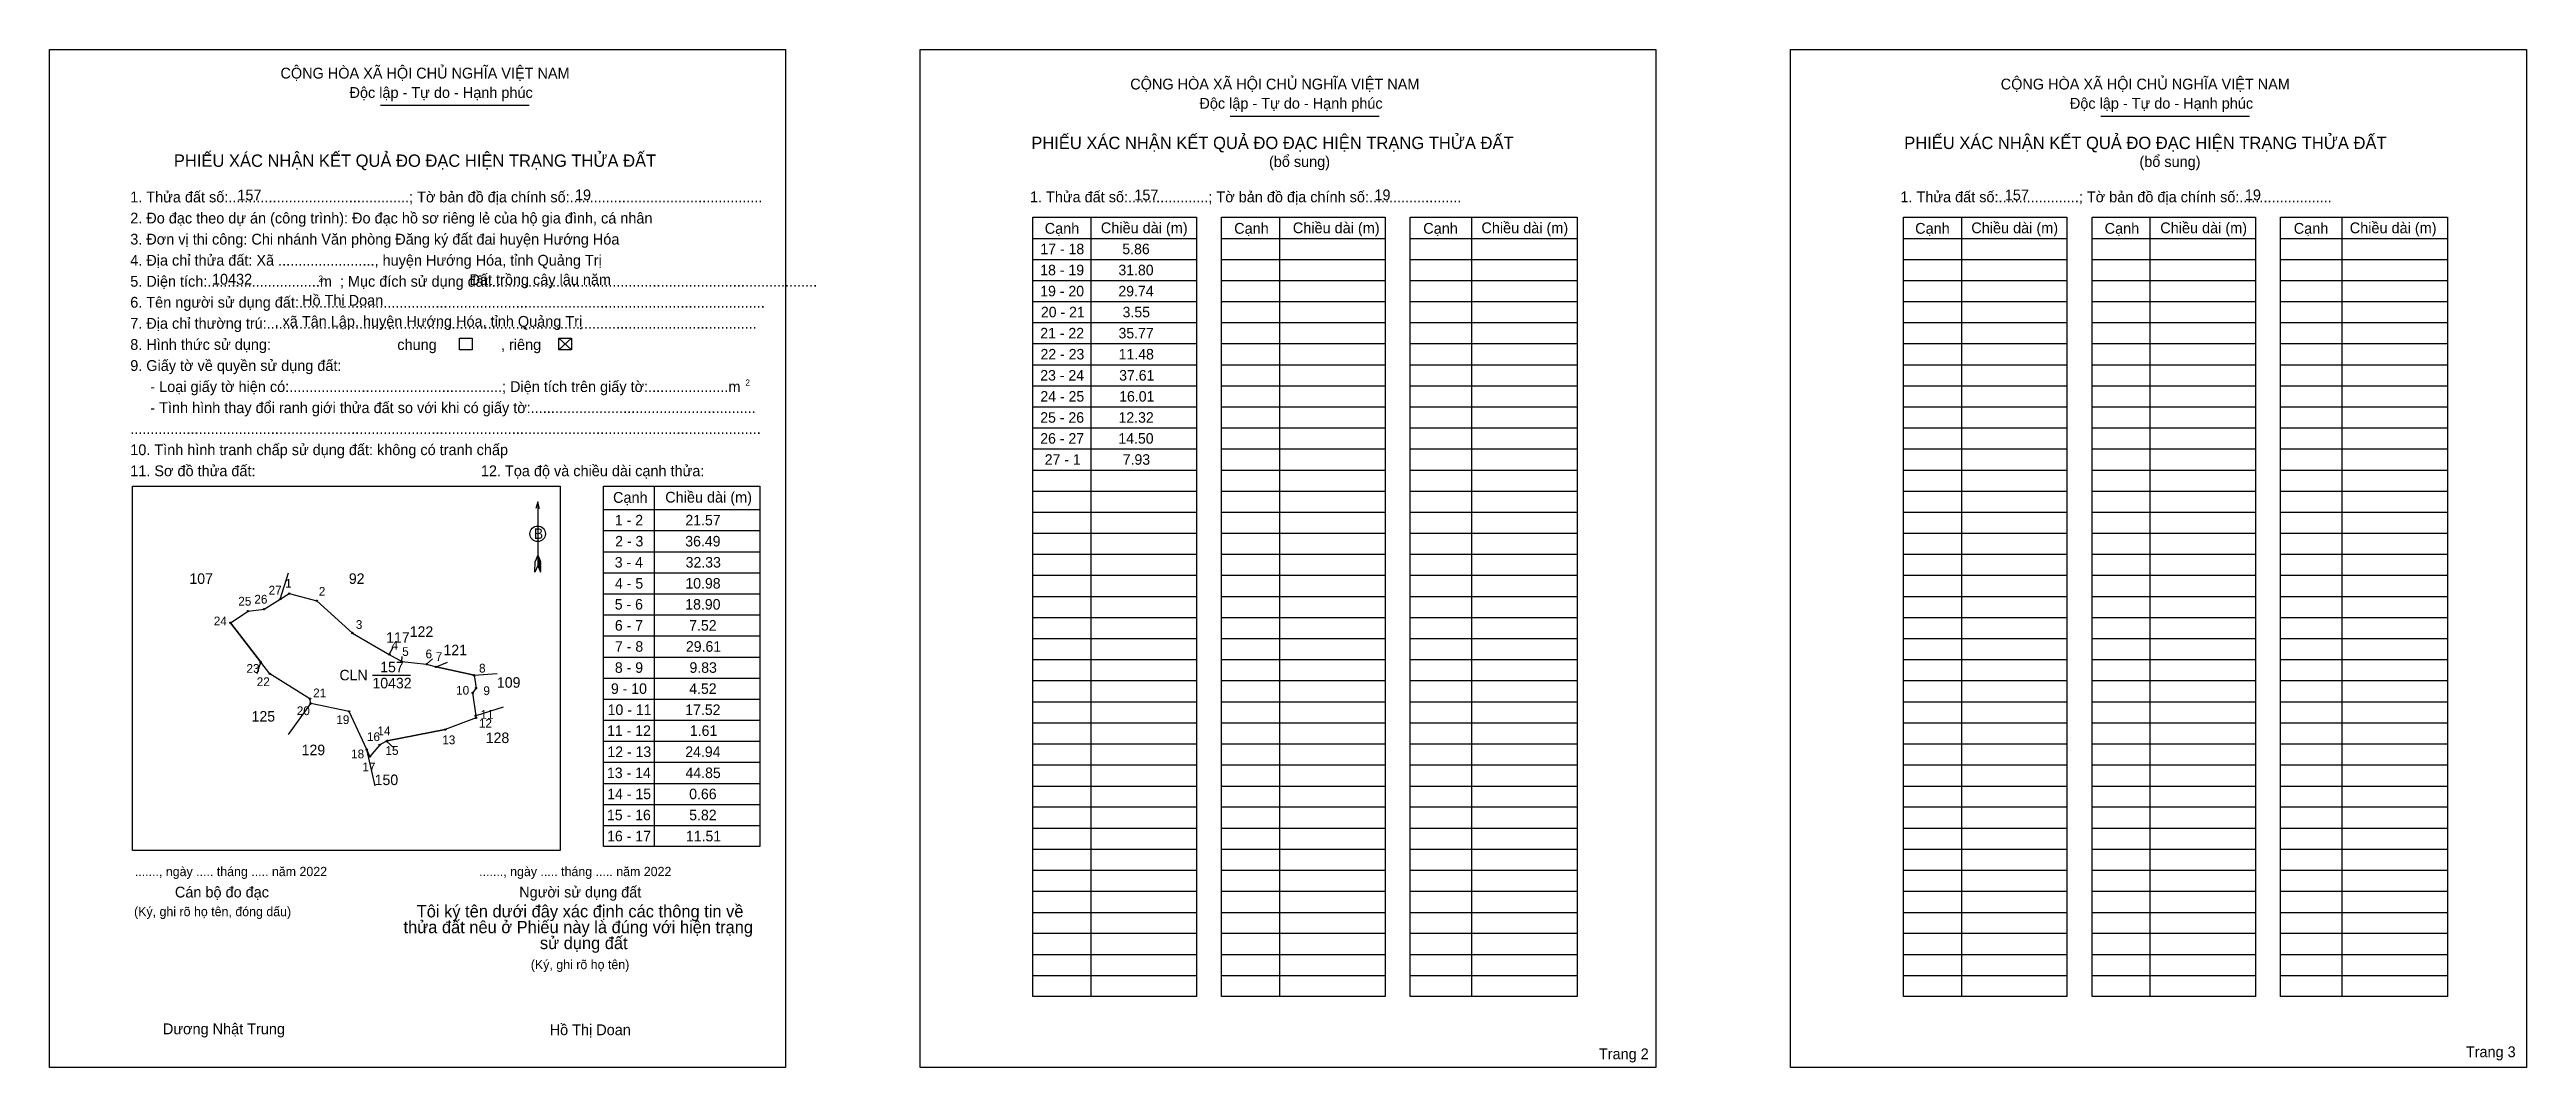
# Model space of a CAD drawing. Extents: x 545454 to 547333, y 1835120 to 1835892.
import ezdxf

# ---------------------------------------------------------------- set-up
doc = ezdxf.new("R2010")
doc.units = 0
for name, color, linetype in [('Level 1', 7, 'Continuous'), ('Level 10', 7, 'Continuous'), ('Level 11', 7, 'Continuous'), ('Level 13', 7, 'Continuous'), ('Level 2', 7, 'Continuous'), ('Level 25', 7, 'Continuous'), ('Level 48', 7, 'Continuous'), ('Level 50', 7, 'Continuous'), ('Level 52', 7, 'Continuous'), ('Level 55', 7, 'Continuous'), ('Level 6', 7, 'Continuous'), ('Level 9', 7, 'Continuous')]:
    doc.layers.add(name, color=color, linetype=linetype)

msp = doc.modelspace()

# ---------------------------------------------------------------- linework, layer by layer
at = {"layer": 'Level 1'}
for p, q in [((545453.8, 1835892.2), (545453.8, 1835892.2)), ((546114.4, 1835892.2), (546114.4, 1835892.2)), ((545704.9, 1835849.9), (545817.8, 1835849.9)), ((546349.8, 1835841.7), (546462.8, 1835841.7)), ((547010.4, 1835841.7), (547123.4, 1835841.7)), ((546244.1, 1835764.9), (546244.1, 1835173.5)), ((546387.1, 1835764.9), (546387.1, 1835173.5)), ((546532.9, 1835764.9), (546532.9, 1835173.5)), ((546904.7, 1835764.9), (546904.7, 1835173.5)), ((547047.8, 1835764.9), (547047.8, 1835173.5)), ((547193.5, 1835764.9), (547193.5, 1835173.5)), ((546200.1, 1835748.9), (546324.2, 1835748.9)), ((546343.2, 1835748.9), (546467.3, 1835748.9)), ((546486.3, 1835748.9), (546613.1, 1835748.9)), ((546860.7, 1835748.9), (546984.8, 1835748.9)), ((547003.8, 1835748.9), (547127.9, 1835748.9)), ((547146.9, 1835748.9), (547273.7, 1835748.9)), ((546200.1, 1835732.9), (546324.2, 1835732.9)), ((546343.2, 1835732.9), (546467.3, 1835732.9)), ((546486.3, 1835732.9), (546613.1, 1835732.9)), ((546860.7, 1835732.9), (546984.8, 1835732.9)), ((547003.8, 1835732.9), (547127.9, 1835732.9)), ((547146.9, 1835732.9), (547273.7, 1835732.9)), ((546200.1, 1835716.9), (546324.2, 1835716.9)), ((546343.2, 1835716.9), (546467.3, 1835716.9)), ((546486.3, 1835716.9), (546613.1, 1835716.9)), ((546860.7, 1835716.9), (546984.8, 1835716.9)), ((547003.8, 1835716.9), (547127.9, 1835716.9)), ((547146.9, 1835716.9), (547273.7, 1835716.9)), ((546200.1, 1835700.9), (546324.2, 1835700.9)), ((546343.2, 1835700.9), (546467.3, 1835700.9)), ((546486.3, 1835700.9), (546613.1, 1835700.9)), ((546860.7, 1835700.9), (546984.8, 1835700.9)), ((547003.8, 1835700.9), (547127.9, 1835700.9)), ((547146.9, 1835700.9), (547273.7, 1835700.9)), ((545840.2, 1835673.1), (545849.8, 1835664.2)), ((545840.2, 1835664.2), (545849.8, 1835673.1)), ((546200.1, 1835685), (546324.2, 1835685)), ((546200.1, 1835669), (546324.2, 1835669)), ((546343.2, 1835685), (546467.3, 1835685)), ((546343.2, 1835669), (546467.3, 1835669)), ((546486.3, 1835685), (546613.1, 1835685)), ((546486.3, 1835669), (546613.1, 1835669)), ((546860.7, 1835685), (546984.8, 1835685)), ((546860.7, 1835669), (546984.8, 1835669)), ((547003.8, 1835685), (547127.9, 1835685)), ((547003.8, 1835669), (547127.9, 1835669)), ((547146.9, 1835685), (547273.7, 1835685)), ((547146.9, 1835669), (547273.7, 1835669)), ((546200.1, 1835653), (546324.2, 1835653)), ((546343.2, 1835653), (546467.3, 1835653)), ((546486.3, 1835653), (546613.1, 1835653)), ((546860.7, 1835653), (546984.8, 1835653)), ((547003.8, 1835653), (547127.9, 1835653)), ((547146.9, 1835653), (547273.7, 1835653)), ((546200.1, 1835637), (546324.2, 1835637)), ((546343.2, 1835637), (546467.3, 1835637)), ((546486.3, 1835637), (546613.1, 1835637)), ((546860.7, 1835637), (546984.8, 1835637)), ((547003.8, 1835637), (547127.9, 1835637)), ((547146.9, 1835637), (547273.7, 1835637)), ((546200.1, 1835621), (546324.2, 1835621)), ((546343.2, 1835621), (546467.3, 1835621)), ((546486.3, 1835621), (546613.1, 1835621)), ((546860.7, 1835621), (546984.8, 1835621)), ((547003.8, 1835621), (547127.9, 1835621)), ((547146.9, 1835621), (547273.7, 1835621)), ((546200.1, 1835605.1), (546324.2, 1835605.1)), ((546343.2, 1835605.1), (546467.3, 1835605.1)), ((546486.3, 1835605.1), (546613.1, 1835605.1)), ((546860.7, 1835605.1), (546984.8, 1835605.1)), ((547003.8, 1835605.1), (547127.9, 1835605.1)), ((547146.9, 1835605.1), (547273.7, 1835605.1)), ((546200.1, 1835589.1), (546324.2, 1835589.1)), ((546200.1, 1835573.1), (546324.2, 1835573.1)), ((546343.2, 1835589.1), (546467.3, 1835589.1)), ((546343.2, 1835573.1), (546467.3, 1835573.1)), ((546486.3, 1835589.1), (546613.1, 1835589.1)), ((546486.3, 1835573.1), (546613.1, 1835573.1)), ((546860.7, 1835589.1), (546984.8, 1835589.1)), ((546860.7, 1835573.1), (546984.8, 1835573.1)), ((547003.8, 1835589.1), (547127.9, 1835589.1)), ((547003.8, 1835573.1), (547127.9, 1835573.1)), ((547146.9, 1835589.1), (547273.7, 1835589.1)), ((547146.9, 1835573.1), (547273.7, 1835573.1)), ((545516.7, 1835560.9), (545516.7, 1835560.9)), ((545912.5, 1835560.9), (545912.5, 1835287.4)), ((546200.1, 1835557.1), (546324.2, 1835557.1)), ((546343.2, 1835557.1), (546467.3, 1835557.1)), ((546486.3, 1835557.1), (546613.1, 1835557.1)), ((546860.7, 1835557.1), (546984.8, 1835557.1)), ((547003.8, 1835557.1), (547127.9, 1835557.1)), ((547146.9, 1835557.1), (547273.7, 1835557.1)), ((545824.2, 1835548.9), (545824.2, 1835500.6)), ((545874.2, 1835543.1), (545992.7, 1835543.1)), ((546200.1, 1835541.1), (546324.2, 1835541.1)), ((546343.2, 1835541.1), (546467.3, 1835541.1)), ((546486.3, 1835541.1), (546613.1, 1835541.1)), ((546860.7, 1835541.1), (546984.8, 1835541.1)), ((547003.8, 1835541.1), (547127.9, 1835541.1)), ((547146.9, 1835541.1), (547273.7, 1835541.1)), ((545874.2, 1835527.1), (545992.7, 1835527.1)), ((546200.1, 1835525.1), (546324.2, 1835525.1)), ((546343.2, 1835525.1), (546467.3, 1835525.1)), ((546486.3, 1835525.1), (546613.1, 1835525.1)), ((546860.7, 1835525.1), (546984.8, 1835525.1)), ((547003.8, 1835525.1), (547127.9, 1835525.1)), ((547146.9, 1835525.1), (547273.7, 1835525.1)), ((545822.1, 1835495.6), (545822.2, 1835503.6)), ((545824.2, 1835500.6), (545822.1, 1835495.6)), ((545824.2, 1835508.5), (545822.2, 1835503.6)), ((545824.2, 1835508.5), (545826.3, 1835503.6)), ((545824.2, 1835507.9), (545826.3, 1835502.9)), ((545824.2, 1835507.2), (545826.3, 1835502.2)), ((545824.2, 1835506.5), (545826.3, 1835501.5)), ((545824.2, 1835505.7), (545826.3, 1835500.8)), ((545824.2, 1835505.1), (545826.3, 1835500)), ((545824.2, 1835504.4), (545826.3, 1835499.3)), ((545824.2, 1835503.7), (545826.3, 1835498.6)), ((545824.2, 1835503), (545826.3, 1835497.9)), ((545824.2, 1835502.3), (545826.3, 1835497.2)), ((545824.2, 1835501.6), (545826.3, 1835496.5)), ((545824.2, 1835500.6), (545826.3, 1835495.6)), ((545826.3, 1835495.6), (545826.3, 1835503.6)), ((545874.2, 1835511.1), (545992.7, 1835511.1)), ((546200.1, 1835509.2), (546324.2, 1835509.2)), ((546343.2, 1835509.2), (546467.3, 1835509.2)), ((546486.3, 1835509.2), (546613.1, 1835509.2)), ((546860.7, 1835509.2), (546984.8, 1835509.2)), ((547003.8, 1835509.2), (547127.9, 1835509.2)), ((547146.9, 1835509.2), (547273.7, 1835509.2)), ((545874.2, 1835495.1), (545992.7, 1835495.1)), ((545874.2, 1835479.2), (545992.7, 1835479.2)), ((546200.1, 1835493.2), (546324.2, 1835493.2)), ((546343.2, 1835493.2), (546467.3, 1835493.2)), ((546486.3, 1835493.2), (546613.1, 1835493.2)), ((546860.7, 1835493.2), (546984.8, 1835493.2)), ((547003.8, 1835493.2), (547127.9, 1835493.2)), ((547146.9, 1835493.2), (547273.7, 1835493.2)), ((545874.2, 1835463.2), (545992.7, 1835463.2)), ((546200.1, 1835477.2), (546324.2, 1835477.2)), ((546200.1, 1835461.2), (546324.2, 1835461.2)), ((546343.2, 1835477.2), (546467.3, 1835477.2)), ((546343.2, 1835461.2), (546467.3, 1835461.2)), ((546486.3, 1835477.2), (546613.1, 1835477.2)), ((546486.3, 1835461.2), (546613.1, 1835461.2)), ((546860.7, 1835477.2), (546984.8, 1835477.2)), ((546860.7, 1835461.2), (546984.8, 1835461.2)), ((547003.8, 1835477.2), (547127.9, 1835477.2)), ((547003.8, 1835461.2), (547127.9, 1835461.2)), ((547146.9, 1835477.2), (547273.7, 1835477.2)), ((547146.9, 1835461.2), (547273.7, 1835461.2)), ((545874.2, 1835447.2), (545992.7, 1835447.2)), ((546200.1, 1835445.2), (546324.2, 1835445.2)), ((546343.2, 1835445.2), (546467.3, 1835445.2)), ((546486.3, 1835445.2), (546613.1, 1835445.2)), ((546860.7, 1835445.2), (546984.8, 1835445.2)), ((547003.8, 1835445.2), (547127.9, 1835445.2)), ((547146.9, 1835445.2), (547273.7, 1835445.2)), ((545874.2, 1835431.2), (545992.7, 1835431.2)), ((546200.1, 1835429.2), (546324.2, 1835429.2)), ((546343.2, 1835429.2), (546467.3, 1835429.2)), ((546486.3, 1835429.2), (546613.1, 1835429.2)), ((546860.7, 1835429.2), (546984.8, 1835429.2)), ((547003.8, 1835429.2), (547127.9, 1835429.2)), ((547146.9, 1835429.2), (547273.7, 1835429.2)), ((545874.2, 1835415.2), (545992.7, 1835415.2)), ((546200.1, 1835413.3), (546324.2, 1835413.3)), ((546343.2, 1835413.3), (546467.3, 1835413.3)), ((546486.3, 1835413.3), (546613.1, 1835413.3)), ((546860.7, 1835413.3), (546984.8, 1835413.3)), ((547003.8, 1835413.3), (547127.9, 1835413.3)), ((547146.9, 1835413.3), (547273.7, 1835413.3)), ((545874.2, 1835399.2), (545992.7, 1835399.2)), ((546200.1, 1835397.3), (546324.2, 1835397.3)), ((546343.2, 1835397.3), (546467.3, 1835397.3)), ((546486.3, 1835397.3), (546613.1, 1835397.3)), ((546860.7, 1835397.3), (546984.8, 1835397.3)), ((547003.8, 1835397.3), (547127.9, 1835397.3)), ((547146.9, 1835397.3), (547273.7, 1835397.3)), ((545874.2, 1835383.3), (545992.7, 1835383.3)), ((545874.2, 1835367.3), (545992.7, 1835367.3)), ((546200.1, 1835381.3), (546324.2, 1835381.3)), ((546343.2, 1835381.3), (546467.3, 1835381.3)), ((546486.3, 1835381.3), (546613.1, 1835381.3)), ((546860.7, 1835381.3), (546984.8, 1835381.3)), ((547003.8, 1835381.3), (547127.9, 1835381.3)), ((547146.9, 1835381.3), (547273.7, 1835381.3)), ((545874.2, 1835351.3), (545992.7, 1835351.3)), ((546200.1, 1835365.3), (546324.2, 1835365.3)), ((546200.1, 1835349.3), (546324.2, 1835349.3)), ((546343.2, 1835365.3), (546467.3, 1835365.3)), ((546343.2, 1835349.3), (546467.3, 1835349.3)), ((546486.3, 1835365.3), (546613.1, 1835365.3)), ((546486.3, 1835349.3), (546613.1, 1835349.3)), ((546860.7, 1835365.3), (546984.8, 1835365.3)), ((546860.7, 1835349.3), (546984.8, 1835349.3)), ((547003.8, 1835365.3), (547127.9, 1835365.3)), ((547003.8, 1835349.3), (547127.9, 1835349.3)), ((547146.9, 1835365.3), (547273.7, 1835365.3)), ((547146.9, 1835349.3), (547273.7, 1835349.3)), ((545874.2, 1835335.3), (545992.7, 1835335.3)), ((546200.1, 1835333.3), (546324.2, 1835333.3)), ((546343.2, 1835333.3), (546467.3, 1835333.3)), ((546486.3, 1835333.3), (546613.1, 1835333.3)), ((546860.7, 1835333.3), (546984.8, 1835333.3)), ((547003.8, 1835333.3), (547127.9, 1835333.3)), ((547146.9, 1835333.3), (547273.7, 1835333.3)), ((545874.2, 1835319.3), (545992.7, 1835319.3)), ((546200.1, 1835317.4), (546324.2, 1835317.4)), ((546343.2, 1835317.4), (546467.3, 1835317.4)), ((546486.3, 1835317.4), (546613.1, 1835317.4)), ((546860.7, 1835317.4), (546984.8, 1835317.4)), ((547003.8, 1835317.4), (547127.9, 1835317.4)), ((547146.9, 1835317.4), (547273.7, 1835317.4)), ((545874.2, 1835303.3), (545992.7, 1835303.3)), ((546200.1, 1835301.4), (546324.2, 1835301.4)), ((546343.2, 1835301.4), (546467.3, 1835301.4)), ((546486.3, 1835301.4), (546613.1, 1835301.4)), ((546860.7, 1835301.4), (546984.8, 1835301.4)), ((547003.8, 1835301.4), (547127.9, 1835301.4)), ((547146.9, 1835301.4), (547273.7, 1835301.4)), ((545841.3, 1835284.3), (545841.3, 1835284.3)), ((546200.1, 1835285.4), (546324.2, 1835285.4)), ((546343.2, 1835285.4), (546467.3, 1835285.4)), ((546486.3, 1835285.4), (546613.1, 1835285.4)), ((546860.7, 1835285.4), (546984.8, 1835285.4)), ((547003.8, 1835285.4), (547127.9, 1835285.4)), ((547146.9, 1835285.4), (547273.7, 1835285.4)), ((546200.1, 1835269.4), (546324.2, 1835269.4)), ((546200.1, 1835253.4), (546324.2, 1835253.4)), ((546343.2, 1835269.4), (546467.3, 1835269.4)), ((546343.2, 1835253.4), (546467.3, 1835253.4)), ((546486.3, 1835269.4), (546613.1, 1835269.4)), ((546486.3, 1835253.4), (546613.1, 1835253.4)), ((546860.7, 1835269.4), (546984.8, 1835269.4)), ((546860.7, 1835253.4), (546984.8, 1835253.4)), ((547003.8, 1835269.4), (547127.9, 1835269.4)), ((547003.8, 1835253.4), (547127.9, 1835253.4)), ((547146.9, 1835269.4), (547273.7, 1835269.4)), ((547146.9, 1835253.4), (547273.7, 1835253.4)), ((546200.1, 1835237.4), (546324.2, 1835237.4)), ((546343.2, 1835237.4), (546467.3, 1835237.4)), ((546486.3, 1835237.4), (546613.1, 1835237.4)), ((546860.7, 1835237.4), (546984.8, 1835237.4)), ((547003.8, 1835237.4), (547127.9, 1835237.4)), ((547146.9, 1835237.4), (547273.7, 1835237.4)), ((546200.1, 1835221.5), (546324.2, 1835221.5)), ((546343.2, 1835221.5), (546467.3, 1835221.5)), ((546486.3, 1835221.5), (546613.1, 1835221.5)), ((546860.7, 1835221.5), (546984.8, 1835221.5)), ((547003.8, 1835221.5), (547127.9, 1835221.5)), ((547146.9, 1835221.5), (547273.7, 1835221.5)), ((546200.1, 1835205.5), (546324.2, 1835205.5)), ((546343.2, 1835205.5), (546467.3, 1835205.5)), ((546486.3, 1835205.5), (546613.1, 1835205.5)), ((546860.7, 1835205.5), (546984.8, 1835205.5)), ((547003.8, 1835205.5), (547127.9, 1835205.5)), ((547146.9, 1835205.5), (547273.7, 1835205.5)), ((546200.1, 1835189.5), (546324.2, 1835189.5)), ((546343.2, 1835189.5), (546467.3, 1835189.5)), ((546486.3, 1835189.5), (546613.1, 1835189.5)), ((546860.7, 1835189.5), (546984.8, 1835189.5)), ((547003.8, 1835189.5), (547127.9, 1835189.5)), ((547146.9, 1835189.5), (547273.7, 1835189.5)), ((546012.3, 1835119.7), (546012.3, 1835119.7)), ((546672.9, 1835119.7), (546672.9, 1835119.7))]:
    msp.add_line(p, q, dxfattribs=at)
for points in [[(546200.1, 1835764.9), (546324.2, 1835764.9), (546324.2, 1835173.5), (546200.1, 1835173.5)], [(546343.2, 1835764.9), (546467.3, 1835764.9), (546467.3, 1835173.5), (546343.2, 1835173.5)], [(546486.3, 1835764.9), (546613.1, 1835764.9), (546613.1, 1835173.5), (546486.3, 1835173.5)], [(546860.7, 1835764.9), (546984.8, 1835764.9), (546984.8, 1835173.5), (546860.7, 1835173.5)], [(547003.8, 1835764.9), (547127.9, 1835764.9), (547127.9, 1835173.5), (547003.8, 1835173.5)], [(547146.9, 1835764.9), (547273.7, 1835764.9), (547273.7, 1835173.5), (547146.9, 1835173.5)], [(545516.7, 1835560.9), (545841.3, 1835560.9), (545841.3, 1835284.3), (545516.7, 1835284.3)], [(545874.2, 1835560.9), (545992.7, 1835560.9), (545992.7, 1835287.4), (545874.2, 1835287.4)]]:
    msp.add_lwpolyline(points, close=True, dxfattribs=at)
msp.add_lwpolyline([(545825.6, 1835543.8), (545824.2, 1835548.9), (545822.8, 1835543.8)], dxfattribs=at)
msp.add_circle((545824.2, 1835524.7), 5.9, dxfattribs=at)
at = {"layer": 'Level 10'}
msp.add_lwpolyline([(545604.4, 1835466), (545616.6, 1835467.5), (545628.9, 1835475.1), (545635.7, 1835479.3), (545656.6, 1835473.9), (545683.6, 1835449.4), (545711.6, 1835433.2), (545721.1, 1835427.7), (545739.9, 1835425.7), (545747.1, 1835423.7), (545776, 1835417.3), (545777.5, 1835407.6), (545774.8, 1835403.9), (545777.2, 1835386.6), (545777.4, 1835385), (545754.1, 1835376.1), (545710.1, 1835367.6), (545709.5, 1835367.3), (545704.3, 1835364.5), (545696.9, 1835355.7), (545694.5, 1835361), (545681.1, 1835389.9), (545652, 1835396), (545651.4, 1835399.5), (545621, 1835418.4), (545614, 1835427.4), (545591, 1835457.2)], close=True, dxfattribs=at)
at = {"layer": 'Level 11'}
for centre in [(545635.7, 1835479.3), (545604.4, 1835466), (545604.4, 1835466), (545616.6, 1835467.5), (545628.9, 1835475.1), (545656.6, 1835473.9), (545591, 1835457.2), (545683.6, 1835449.4), (545614, 1835427.4), (545711.6, 1835433.2), (545721.1, 1835427.7), (545739.9, 1835425.7), (545747.1, 1835423.7), (545621, 1835418.4), (545774.8, 1835403.9), (545776, 1835417.3), (545777.5, 1835407.6), (545651.4, 1835399.5), (545652, 1835396), (545681.1, 1835389.9), (545777.2, 1835386.6), (545777.4, 1835385), (545709.5, 1835367.3), (545710.1, 1835367.6), (545754.1, 1835376.1), (545694.5, 1835361), (545696.9, 1835355.7), (545704.3, 1835364.5)]:
    msp.add_circle(centre, 0.533, dxfattribs=at)
at = {"layer": 'Level 2'}
for points in [[(545453.8, 1835892.2), (546012.3, 1835892.2), (546012.3, 1835119.7), (545453.8, 1835119.7)], [(546114.4, 1835892.2), (546672.9, 1835892.2), (546672.9, 1835119.7), (546114.4, 1835119.7)], [(546775, 1835892.2), (547333.5, 1835892.2), (547333.5, 1835119.7), (546775, 1835119.7)]]:
    msp.add_lwpolyline(points, close=True, dxfattribs=at)
at = {"layer": 'Level 25'}
for p, q in [((545591, 1835457.2), (545614, 1835427.4)), ((545776, 1835417.3), (545747.1, 1835423.7)), ((545709, 1835367.7), (545709.5, 1835367.3)), ((545710.1, 1835367.6), (545754.1, 1835376.1))]:
    msp.add_line(p, q, dxfattribs=at)
at = {"layer": 'Level 50'}
for points in [[(545764.8, 1835673.1), (545774.4, 1835673.1), (545774.4, 1835664.2), (545764.8, 1835664.2)], [(545840.2, 1835673.1), (545849.8, 1835673.1), (545849.8, 1835664.2), (545840.2, 1835664.2)]]:
    msp.add_lwpolyline(points, close=True, dxfattribs=at)
at = {"layer": 'Level 9'}
for p, q in [((545628.9, 1835475.1), (545635.2, 1835495.1)), ((545611.3, 1835418.8), (545614, 1835427.4)), ((545711.6, 1835433.2), (545714.6, 1835438.6)), ((545721.1, 1835427.7), (545721.3, 1835431.6)), ((545739.9, 1835425.7), (545744.4, 1835429.8)), ((545747.1, 1835423.7), (545755.7, 1835427.4)), ((545698.8, 1835417.5), (545727.8, 1835417.5)), ((545776, 1835417.3), (545793.4, 1835418.7)), ((545635, 1835372.4), (545652, 1835396)), ((545798.1, 1835393.1), (545777.2, 1835386.6)), ((545709.5, 1835367.3), (545715.2, 1835362)), ((545700.8, 1835333.5), (545694.5, 1835361))]:
    msp.add_line(p, q, dxfattribs=at)

# ---------------------------------------------------------------- texts
at = {"layer": 'Level 1'}
for s, height, p in [('CỘNG HÒA XÃ HỘI CHỦ NGHĨA VIỆT NAM', 8.204, (545629, 1835870.2)), ('Độc lập - Tự do - Hạnh phúc', 8.204, (545681.4, 1835855.5)), ('CỘNG HÒA XÃ HỘI CHỦ NGHĨA VIỆT NAM', 8.204, (546273.9, 1835861.9)), ('Độc lập - Tự do - Hạnh phúc', 8.204, (546326.4, 1835847.3)), ('CỘNG HÒA XÃ HỘI CHỦ NGHĨA VIỆT NAM', 8.204, (546934.5, 1835861.9)), ('Độc lập - Tự do - Hạnh phúc', 8.204, (546987, 1835847.3)), ('PHIẾU XÁC NHẬN KẾT QUẢ ĐO ĐẠC HIỆN TRẠNG THỬA ĐẤT', 9.377, (546198.8, 1835816.7)), ('PHIẾU XÁC NHẬN KẾT QUẢ ĐO ĐẠC HIỆN TRẠNG THỬA ĐẤT', 9.377, (546861.3, 1835816.7)), ('PHIẾU XÁC NHẬN KẾT QUẢ ĐO ĐẠC HIỆN TRẠNG THỬA ĐẤT', 9.377, (545548.1, 1835803.2)), ('(bổ sung)', 8.2, (546379.2, 1835803.1)), ('(bổ sung)', 8.2, (547039.8, 1835803.1)), ('1. Thửa đất số:.............................................; Tờ bản đồ địa chính số:................................................', 8.2042, (545515, 1835776.2)), ('1. Thửa đất số:....................; Tờ bản đồ địa chính số:.......................', 8.204, (546197.8, 1835776.3)), ('1. Thửa đất số:....................; Tờ bản đồ địa chính số:.......................', 8.204, (546858.4, 1835776.3)), ('2. Đo đạc theo dự án (công trình): Đo đạc hồ sơ riêng lẻ của hộ gia đình, cá nhân', 8.204, (545515, 1835760.2)), ('Cạnh', 8.2, (546209, 1835752.4)), ('Chiều dài (m)', 8.204, (546251.6, 1835752.8)), ('Cạnh', 8.2, (546352.8, 1835752.4)), ('Chiều dài (m)', 8.204, (546397.3, 1835752.8)), ('Cạnh', 8.2, (546496.3, 1835752.4)), ('Chiều dài (m)', 8.204, (546540.4, 1835752.8)), ('Cạnh', 8.2, (546869.6, 1835752.4)), ('Chiều dài (m)', 8.204, (546912.2, 1835752.8)), ('Cạnh', 8.2, (547013.4, 1835752.4)), ('Chiều dài (m)', 8.204, (547055.6, 1835752.8)), ('Cạnh', 8.2, (547156.9, 1835752.4)), ('Chiều dài (m)', 8.204, (547199.4, 1835752.8)), ('3. Đơn vị thi công: Chi nhánh Văn phòng Đăng ký đất đai huyện Hướng Hóa', 8.204, (545515, 1835744.2)), ('4. Địa chỉ thửa đất: Xã ........................, huyện Hướng Hóa, tỉnh Quảng Trị', 8.204, (545515, 1835728.2)), ('5. Diện tích:............................m  ; Mục đích sử dụng đất:.................................................................................', 8.2042, (545515, 1835712.2)), ('6. Tên người sử dụng đất:....................................................................................................................', 8.2042, (545515, 1835696.3)), ('2', 4.69, (545657.8, 1835716)), ('7. Địa chỉ thường trú:..........................................................................................................................', 8.2042, (545515, 1835680.3)), ('chung                , riêng', 8.204, (545717.7, 1835664.2)), ('9. Giấy tờ về quyền sử dụng đất:', 8.204, (545515, 1835648.3)), ('     - Loại giấy tờ hiện có:.....................................................; Diện tích trên giấy tờ:....................m', 8.2042, (545515, 1835632.3)), ('2', 4.69, (545981.8, 1835637.1)), ('     - Tình hình thay đổi ranh giới thửa đất so với khi có giấy tờ:........................................................', 8.2042, (545515, 1835616.3)), ('10. Tình hình tranh chấp sử dụng đất: không có tranh chấp', 8.204, (545515, 1835584.4)), ('.............................................................................................................................................................', 8.2042, (545515, 1835600.4)), ('11. Sơ đồ thửa đất:', 8.204, (545515, 1835568.4)), ('12. Tọa độ và chiều dài cạnh thửa:', 8.204, (545781.1, 1835568.4)), ('Cạnh', 8.2, (545881.4, 1835548.2)), ('Chiều dài (m)', 8.204, (545921, 1835548.4)), ('B', 7.99, (545821.3, 1835520.8)), ('......., ngày ..... tháng ..... năm 2022', 7.033, (545518.5, 1835264.9)), ('......., ngày ..... tháng ..... năm 2022', 7.033, (545779.8, 1835264.9)), ('Cán bộ đo đạc', 8.204, (545548.9, 1835248.7)), ('Người sử dụng đất', 8.204, (545810.2, 1835248.7)), ('(Ký, ghi rõ họ tên, đóng dấu)', 7.033, (545517.9, 1835234.5)), ('Tôi ký tên dưới đây xác định các thông tin về', 9.323, (545732.4, 1835233.6)), ('thửa đất nêu ở Phiếu này là đúng với hiện trạng', 9.323, (545722.4, 1835221.6)), ('sử dụng đất', 9.323, (545825.9, 1835209.5)), ('(Ký, ghi rõ họ tên)', 7.033, (545819, 1835194.3)), ('Dương Nhật Trung', 8.204, (545539.8, 1835144.9)), ('Trang 2', 8.2, (546629.6, 1835125.9)), ('Trang 3', 8.2, (547287.5, 1835127.5))]:
    msp.add_text(s, height=height, dxfattribs=at).set_placement(p)
at = {"layer": 'Level 13'}
for s, p in [('157', (545704.7, 1835419.6)), ('CLN', (545673.8, 1835413.5)), ('10432', (545698.8, 1835407.4))]:
    msp.add_text(s, height=7.99, dxfattribs=at).set_placement(p)
at = {"layer": 'Level 48'}
msp.add_text('8. Hình thức sử dụng:', height=8.204, dxfattribs=at).set_placement((545515, 1835664.3))
at = {"layer": 'Level 52'}
for s, p in [('17 - 18', (546205.7, 1835736.9)), ('5.86', (546267.9, 1835736.9)), ('18 - 19', (546205.6, 1835720.9)), ('31.80', (546264.9, 1835720.9)), ('19 - 20', (546205.6, 1835704.9)), ('29.74', (546264.9, 1835704.9)), ('20 - 21', (546206.1, 1835689)), ('3.55', (546268.1, 1835689)), ('21 - 22', (546205.6, 1835673)), ('35.77', (546265, 1835673)), ('23 - 24', (546205.6, 1835641)), ('22 - 23', (546205.8, 1835657)), ('11.48', (546265.1, 1835657)), ('37.61', (546265.5, 1835641)), ('24 - 25', (546205.7, 1835625)), ('16.01', (546265.5, 1835625)), ('25 - 26', (546205.6, 1835609)), ('12.32', (546265, 1835609)), ('26 - 27', (546205.6, 1835593.1)), ('14.50', (546264.9, 1835593.1)), ('27 - 1', (546209, 1835577.1)), ('7.93', (546268.2, 1835577.1)), ('1 - 2', (545882.8, 1835531.1)), ('21.57', (545936.3, 1835531.1)), ('2 - 3', (545883, 1835515.1)), ('36.49', (545936.2, 1835515.1)), ('3 - 4', (545882.7, 1835499.1)), ('32.33', (545936.5, 1835499.1)), ('107', (545559.9, 1835486.7)), ('92', (545680.9, 1835486.7)), ('4 - 5', (545882.9, 1835483.1)), ('10.98', (545936.3, 1835483.1)), ('5 - 6', (545882.7, 1835467.2)), ('18.90', (545936.2, 1835467.2)), ('117', (545709.2, 1835442)), ('122', (545727.1, 1835446.5)), ('6 - 7', (545882.8, 1835451.2)), ('7 - 8', (545882.9, 1835435.2)), ('29.61', (545936.7, 1835435.2)), ('7.52', (545939.2, 1835451.2)), ('121', (545752.7, 1835432.5)), ('8 - 9', (545882.8, 1835419.2)), ('9.83', (545939.4, 1835419.2)), ('109', (545793.3, 1835407.9)), ('9 - 10', (545879.8, 1835403.2)), ('4.52', (545939.2, 1835403.2)), ('125', (545607.1, 1835382.2)), ('10 - 11', (545877.3, 1835387.2)), ('17.52', (545936.2, 1835387.2)), ('128', (545784.8, 1835365.9)), ('11 - 12', (545876.9, 1835371.3)), ('1.61', (545939.7, 1835371.3)), ('129', (545645.1, 1835356.7)), ('13 - 14', (545876.8, 1835339.3)), ('12 - 13', (545877.1, 1835355.3)), ('44.85', (545936.4, 1835339.3)), ('24.94', (545936.2, 1835355.3)), ('150', (545700.5, 1835334)), ('14 - 15', (545877, 1835323.3)), ('0.66', (545939.2, 1835323.3)), ('15 - 16', (545876.8, 1835307.3)), ('5.82', (545939.2, 1835307.3)), ('16 - 17', (545876.9, 1835291.3)), ('11.51', (545936.7, 1835291.3))]:
    msp.add_text(s, height=7.99, dxfattribs=at).set_placement(p)
at = {"layer": 'Level 55'}
for s, p in [('1', (545635.6, 1835479.3)), ('25', (545604.2, 1835466)), ('26', (545616.4, 1835467.5)), ('27', (545628.7, 1835475.1)), ('2', (545656.5, 1835473.9)), ('24', (545590.8, 1835457.2)), ('3', (545683.5, 1835449.4)), ('23', (545613.8, 1835427.4)), ('4', (545711.5, 1835433.2)), ('5', (545721, 1835427.7)), ('6', (545739.8, 1835425.7)), ('7', (545747.1, 1835423.7)), ('22', (545620.8, 1835418.4)), ('10', (545774.6, 1835403.9)), ('8', (545776, 1835417.3)), ('9', (545777.4, 1835407.6)), ('21', (545651.2, 1835399.5)), ('20', (545651.8, 1835396)), ('19', (545680.9, 1835389.9)), ('11', (545777, 1835386.6)), ('12', (545777.2, 1835385)), ('15', (545709.3, 1835367.3)), ('14', (545709.9, 1835367.6)), ('13', (545753.9, 1835376.1)), ('18', (545694.3, 1835361)), ('17', (545696.8, 1835355.7)), ('16', (545704.2, 1835364.5))]:
    msp.add_text(s, height=0.266, dxfattribs=at).set_placement(p)
at = {"layer": 'Level 6'}
for s, height, p in [('157', 8.2, (545596.3, 1835777.7)), ('19', 8.2, (545852.5, 1835777.8)), ('157', 8.2, (546277, 1835777.7)), ('19', 8.2, (546459.2, 1835777.8)), ('157', 8.2, (546937.6, 1835777.7)), ('19', 8.2, (547119.8, 1835777.8)), ('10432', 8.2, (545577, 1835713.8)), ('Hồ Thị Doan', 8.205, (545645.4, 1835697.8)), ('Đất trồng cây lâu năm', 8.205, (545772.5, 1835713.5)), (', xã Tân Lập, huyện Hướng Hóa, tỉnh Quảng Trị', 8.205, (545624.5, 1835681.8)), ('Hồ Thị Doan', 8.205, (545833.3, 1835144.2))]:
    msp.add_text(s, height=height, dxfattribs=at).set_placement(p)
at = {"layer": 'Level 9'}
for s, p in [('27', (545620, 1835478.6)), ('1', (545632.6, 1835483.8)), ('2', (545658.1, 1835477.7)), ('24', (545578.4, 1835455.2)), ('25', (545597, 1835470.2)), ('26', (545609.2, 1835471.7)), ('3', (545686.2, 1835452.5)), ('4', (545713.3, 1835436.8)), ('23', (545603.2, 1835419.2)), ('5', (545721.4, 1835432)), ('6', (545739.1, 1835430.2)), ('7', (545746.8, 1835428.2)), ('8', (545779.7, 1835419.4)), ('22', (545611, 1835409.1)), ('21', (545653.8, 1835400.6)), ('10', (545762.3, 1835402.6)), ('9', (545783, 1835402.3)), ('20', (545641.4, 1835387.1)), ('19', (545671.4, 1835380.3)), ('11', (545780.8, 1835384.3)), ('16', (545694.6, 1835367.4)), ('14', (545702.6, 1835371.8)), ('13', (545751.8, 1835365)), ('12', (545779.6, 1835377.6)), ('18', (545682.6, 1835354.3)), ('17', (545691.2, 1835344.4)), ('15', (545708.7, 1835356.9))]:
    msp.add_text(s, height=6.66, dxfattribs=at).set_placement(p)

doc.saveas('drawing.dxf')
